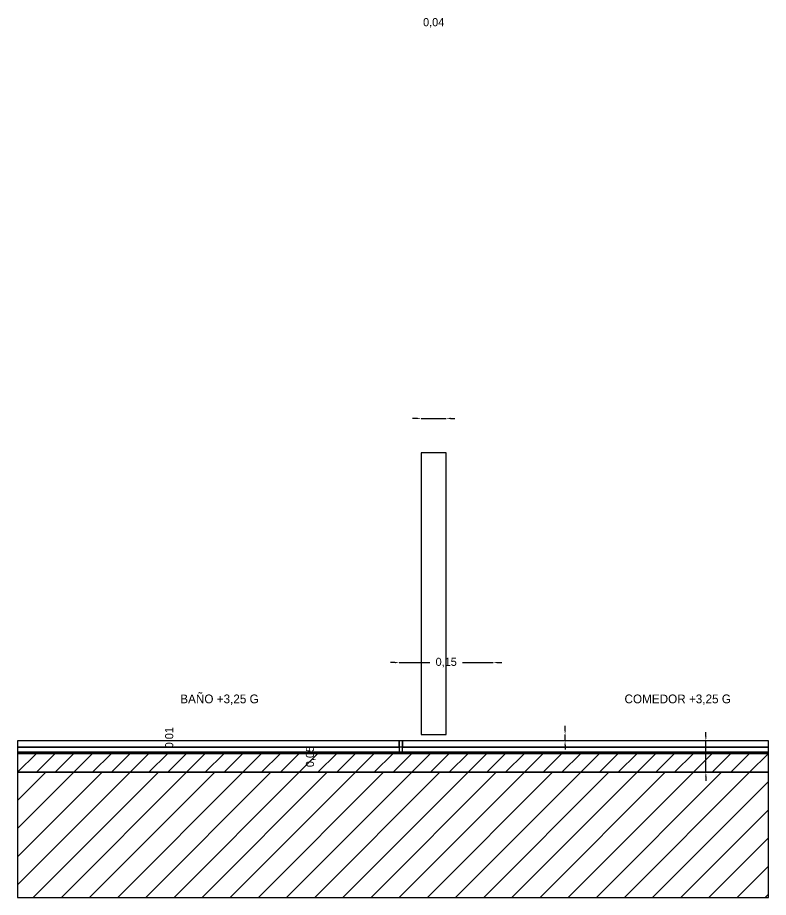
# Model space of a CAD drawing. Header units: metres. Extents: x 0 to 20.2, y 0 to 2.7.
# Drawn here: x 0 to 1.2, y 0.1 to 1.505 of the extents above; entities that cross this region are included whole.
import ezdxf

# ---------------------------------------------------------------- set-up
doc = ezdxf.new("R2010")
doc.units = ezdxf.units.M
for name, color, linetype in [('COTAS', 4, 'Continuous'), ('G_MEDIDO', 8, 'Continuous'), ('TEXTOS', 7, 'Continuous')]:
    doc.layers.add(name, color=color, linetype=linetype)
doc.dimstyles.get("Standard").update_dxf_attribs({"dimtxt": 2.5, "dimasz": 2.5, "dimexe": 1.25, "dimexo": 0.625, "dimtad": 1, "dimcen": 2.5, "dimazin": 3, "dimtfac": 1, "dimtmove": 0, "dimatfit": 3})

# ---------------------------------------------------------------- blocks, each defined once
blk = doc.blocks.new('_CLOSEDFILLED')
at = {"color": 0, "linetype": 'BYBLOCK'}
blk.add_solid([(-1, 0.16), (0, 0), (-1, -0.16)], dxfattribs=at)
blk = doc.blocks.new('*D1')
for p, q in [((0.603, 0.475), (0.596, 0.475)), ((0.61, 0.475), (0.61, 0.475)), ((0.61, 0.475), (0.659, 0.475)), ((0.711, 0.475), (0.76, 0.475)), ((0.76, 0.475), (0.76, 0.475)), ((0.767, 0.475), (0.774, 0.475))]:
    blk.add_line(p, q)
at = {"layer": 'Defpoints'}
for p in [(0.61, 0.475), (0.61, 0.475), (0.76, 0.475)]:
    blk.add_point(p, dxfattribs=at)
at = {"layer": 'COTAS', "xscale": 0.007, "yscale": 0.007}
blk.add_blockref('_CLOSEDFILLED', (0.61, 0.475), dxfattribs=at)
at = {"layer": 'COTAS', "xscale": 0.007, "yscale": 0.007, "rotation": 180}
blk.add_blockref('_CLOSEDFILLED', (0.76, 0.475), dxfattribs=at)
at = {"layer": 'COTAS', "insert": (0.685, 0.475), "char_height": 0.013, "attachment_point": 5}
blk.add_mtext('0,15', dxfattribs=at)
blk = doc.blocks.new('*D2')
for p, q in [((1.1, 0.357), (1.1, 0.364)), ((1.1, 0.35), (1.1, 0.35)), ((1.1, 0.3), (1.1, 0.35)), ((1.1, 0.3), (1.1, 0.3)), ((1.1, 0.293), (1.1, 0.286))]:
    blk.add_line(p, q)
at = {"layer": 'Defpoints'}
for p in [(1.1, 0.35), (1.1, 0.3), (1.1, 0.3)]:
    blk.add_point(p, dxfattribs=at)
at = {"layer": 'COTAS', "xscale": 0.007, "yscale": 0.007}
for p, rotation in [((1.1, 0.35), 270), ((1.1, 0.3), 90)]:
    blk.add_blockref('_CLOSEDFILLED', p, dxfattribs=dict(at, rotation=rotation))
at = {"layer": 'COTAS', "insert": (0.4685, 0.325), "char_height": 0.013, "attachment_point": 5, "rotation": 90}
blk.add_mtext('0,05', dxfattribs=at)
blk = doc.blocks.new('*D3')
for p, q in [((0.875, 0.367), (0.875, 0.374)), ((0.875, 0.36), (0.875, 0.36)), ((0.875, 0.35), (0.875, 0.36)), ((0.875, 0.35), (0.875, 0.35)), ((0.875, 0.343), (0.875, 0.336))]:
    blk.add_line(p, q)
at = {"layer": 'Defpoints'}
for p in [(0.875, 0.36), (0.875, 0.35), (0.875, 0.35)]:
    blk.add_point(p, dxfattribs=at)
at = {"layer": 'COTAS', "xscale": 0.007, "yscale": 0.007}
for p, rotation in [((0.875, 0.36), 270), ((0.875, 0.35), 90)]:
    blk.add_blockref('_CLOSEDFILLED', p, dxfattribs=dict(at, rotation=rotation))
at = {"layer": 'COTAS', "insert": (0.2435, 0.355), "char_height": 0.013, "attachment_point": 5, "rotation": 90}
blk.add_mtext('0,01', dxfattribs=at)
blk = doc.blocks.new('*D4')
for p, q in [((0.638, 0.865), (0.631, 0.865)), ((0.645, 0.865), (0.645, 0.865)), ((0.645, 0.865), (0.685, 0.865)), ((0.685, 0.865), (0.685, 0.865)), ((0.692, 0.865), (0.699, 0.865))]:
    blk.add_line(p, q)
at = {"layer": 'Defpoints'}
for p in [(0.645, 0.865), (0.645, 0.865), (0.685, 0.865)]:
    blk.add_point(p, dxfattribs=at)
at = {"layer": 'COTAS', "xscale": 0.007, "yscale": 0.007}
blk.add_blockref('_CLOSEDFILLED', (0.645, 0.865), dxfattribs=at)
at = {"layer": 'COTAS', "xscale": 0.007, "yscale": 0.007, "rotation": 180}
blk.add_blockref('_CLOSEDFILLED', (0.685, 0.865), dxfattribs=at)
at = {"layer": 'COTAS', "insert": (0.665, 1.4965), "char_height": 0.013, "attachment_point": 5}
blk.add_mtext('0,04', dxfattribs=at)

msp = doc.modelspace()

# ---------------------------------------------------------------- linework, layer by layer
at = {"layer": 'G_MEDIDO'}
for p, q in [((0, 0.33), (0, 0.33)), ((0, 0.3), (0.03, 0.33)), ((0.03, 0.3), (0.06, 0.33)), ((0.06, 0.3), (0.09, 0.33)), ((0.09, 0.3), (0.12, 0.33)), ((0.12, 0.3), (0.15, 0.33)), ((0.15, 0.3), (0.18, 0.33)), ((0.18, 0.3), (0.21, 0.33)), ((0.21, 0.3), (0.24, 0.33)), ((0.24, 0.3), (0.27, 0.33)), ((0.27, 0.3), (0.3, 0.33)), ((0.3, 0.3), (0.33, 0.33)), ((0.33, 0.3), (0.36, 0.33)), ((0.36, 0.3), (0.39, 0.33)), ((0.39, 0.3), (0.42, 0.33)), ((0.42, 0.3), (0.45, 0.33)), ((0.45, 0.3), (0.48, 0.33)), ((0.46, 0.331), (0.76, 0.331)), ((0.48, 0.3), (0.51, 0.33)), ((0.51, 0.3), (0.54, 0.33)), ((0.54, 0.3), (0.57, 0.33)), ((0.57, 0.3), (0.6, 0.33)), ((0.6, 0.3), (0.63, 0.33)), ((0.63, 0.3), (0.66, 0.33)), ((0.66, 0.3), (0.69, 0.33)), ((0.69, 0.3), (0.72, 0.33)), ((0.72, 0.3), (0.75, 0.33)), ((0.75, 0.3), (0.78, 0.33)), ((0.78, 0.3), (0.81, 0.33)), ((0.81, 0.3), (0.84, 0.33)), ((0.84, 0.3), (0.87, 0.33)), ((0.87, 0.3), (0.9, 0.33)), ((0.9, 0.3), (0.93, 0.33)), ((0.93, 0.3), (0.96, 0.33)), ((0.96, 0.3), (0.99, 0.33)), ((0.99, 0.3), (1.02, 0.33)), ((1.02, 0.3), (1.05, 0.33)), ((1.05, 0.3), (1.08, 0.33)), ((1.08, 0.3), (1.11, 0.33)), ((1.11, 0.3), (1.14, 0.33)), ((1.14, 0.3), (1.17, 0.33)), ((1.17, 0.3), (1.2, 0.33)), ((0, 0.3), (0, 0.3)), ((0, 0.255), (0.045, 0.3)), ((0, 0.21), (0.09, 0.3)), ((0, 0.165), (0.135, 0.3)), ((0, 0.12), (0.18, 0.3)), ((0.025, 0.1), (0.225, 0.3)), ((0.07, 0.1), (0.27, 0.3)), ((0.115, 0.1), (0.315, 0.3)), ((0.16, 0.1), (0.36, 0.3)), ((0.205, 0.1), (0.405, 0.3)), ((0.25, 0.1), (0.45, 0.3)), ((0.295, 0.1), (0.495, 0.3)), ((0.34, 0.1), (0.54, 0.3)), ((0.385, 0.1), (0.585, 0.3)), ((0.43, 0.1), (0.63, 0.3)), ((0.475, 0.1), (0.675, 0.3)), ((0.52, 0.1), (0.72, 0.3)), ((0.565, 0.1), (0.765, 0.3)), ((0.61, 0.1), (0.81, 0.3)), ((0.655, 0.1), (0.855, 0.3)), ((0.7, 0.1), (0.9, 0.3)), ((0.745, 0.1), (0.945, 0.3)), ((0.79, 0.1), (0.99, 0.3)), ((0.835, 0.1), (1.035, 0.3)), ((0.88, 0.1), (1.08, 0.3)), ((0.925, 0.1), (1.125, 0.3)), ((0.97, 0.1), (1.17, 0.3)), ((1.015, 0.1), (1.2, 0.285)), ((1.06, 0.1), (1.2, 0.24)), ((1.105, 0.1), (1.2, 0.195)), ((1.15, 0.1), (1.2, 0.15)), ((1.195, 0.1), (1.2, 0.105))]:
    msp.add_line(p, q, dxfattribs=at)
for points in [[(0.645, 0.36), (0.685, 0.36), (0.685, 0.81), (0.645, 0.81)], [(0, 0.3), (1.2, 0.3), (1.2, 0.35), (0, 0.35)], [(0, 0.34), (0.61, 0.34), (0.61, 0.35), (0, 0.35)], [(0, 0.332), (1.2, 0.332), (1.2, 0.34), (0, 0.34)], [(0.61, 0.332), (0.615, 0.332), (0.615, 0.35), (0.61, 0.35)], [(0.615, 0.34), (1.2, 0.34), (1.2, 0.35), (0.615, 0.35)], [(0, 0.33), (1.2, 0.33), (1.2, 0.332), (0, 0.332)], [(0, 0.3), (1.2, 0.3), (1.2, 0.33), (0, 0.33)], [(0, 0.1), (1.2, 0.1), (1.2, 0.3), (0, 0.3)]]:
    msp.add_lwpolyline(points, close=True, dxfattribs=at)

# ---------------------------------------------------------------- texts
at = {"layer": 'TEXTOS'}
for s, p in [('BAÑO +3,25 G', (0.26, 0.41)), ('COMEDOR +3,25 G', (0.97, 0.41))]:
    msp.add_text(s, height=0.014, dxfattribs=at).set_placement(p)

# ---------------------------------------------------------------- dimensions: what is measured, and where the dimension line sits
at = {"layer": 'COTAS'}
for base, p1, p2, picture, middle in [((0.645, 0.865), (0.645, 0.865), (0.685, 0.865), '*D4', (0.665, 1.4965)), ((0.61, 0.475), (0.61, 0.475), (0.76, 0.475), '*D1', (0.685, 0.475))]:
    dim = msp.add_linear_dim(base=base, p1=p1, p2=p2, dimstyle='Standard', override={"dimtxt": 0.013, "dimasz": 0.007}, dxfattribs=at)
    dim.commit()
    dim.dimension.update_dxf_attribs({"geometry": picture, "text_midpoint": middle})
for base, p1, p2, picture, middle in [((0.875, 0.35), (0.875, 0.35), (0.875, 0.36), '*D3', (0.2435, 0.355)), ((1.1, 0.3), (1.1, 0.3), (1.1, 0.35), '*D2', (0.4685, 0.325))]:
    dim = msp.add_linear_dim(base=base, p1=p1, p2=p2, angle=90, dimstyle='Standard', override={"dimtxt": 0.013, "dimasz": 0.007}, dxfattribs=at)
    dim.commit()
    dim.dimension.update_dxf_attribs({"geometry": picture, "text_midpoint": middle})

doc.saveas('drawing.dxf')
